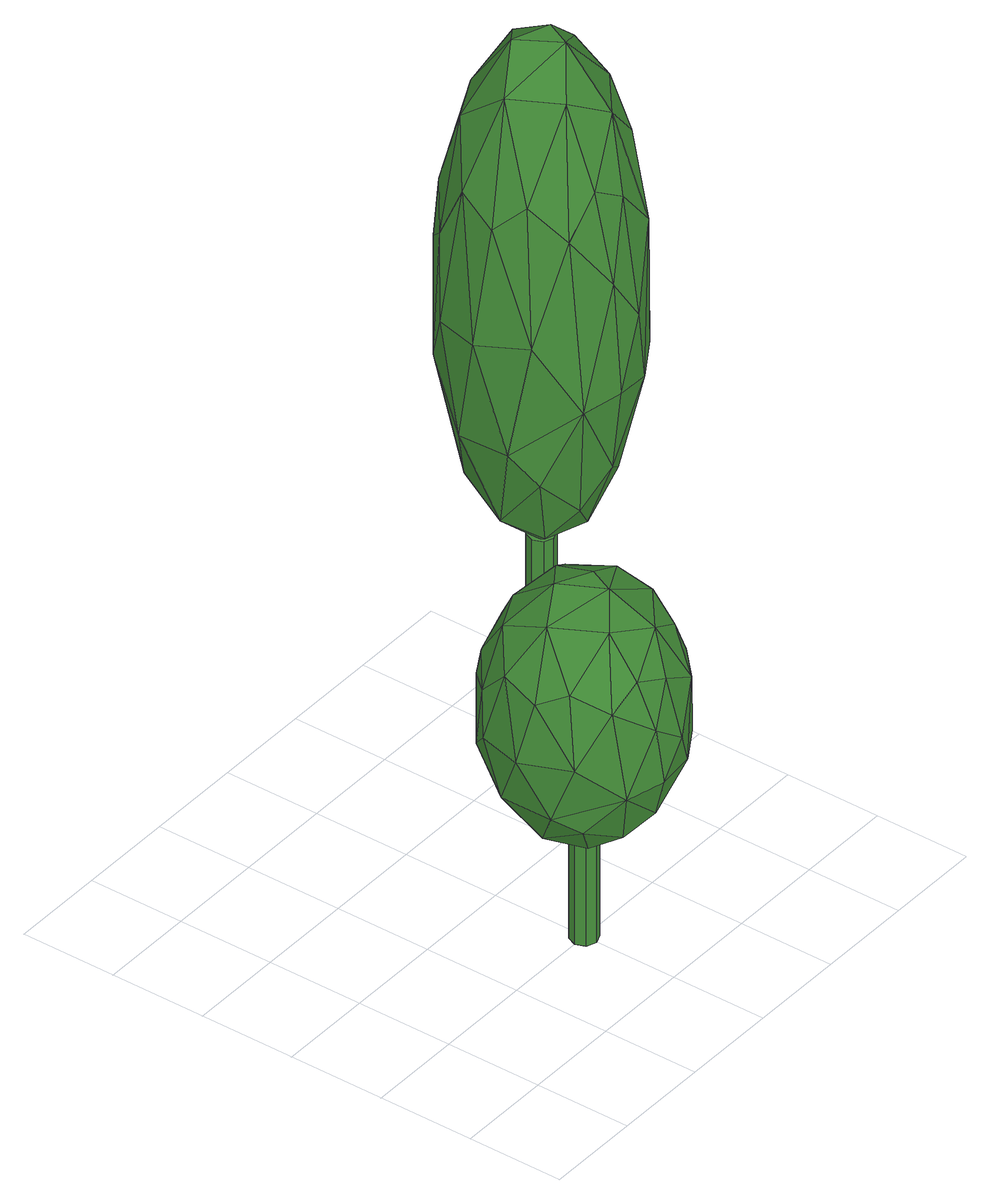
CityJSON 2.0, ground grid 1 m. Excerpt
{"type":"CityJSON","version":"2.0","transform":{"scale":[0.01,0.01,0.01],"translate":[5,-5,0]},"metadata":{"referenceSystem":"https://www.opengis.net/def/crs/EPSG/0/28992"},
"CityObjects":{
"tree1":{"type":"SolitaryVegetationObject","attributes":{"name":"Alderaan Tree 10","species":"Acer negundo","height":4,"crownDiameter":2},"geometry":[{"type":"MultiSurface","lod":"3","boundaries":[[[0,1,2,3,4,5,6,7]],[[6,8,9,7]],[[5,10,8,6]],[[4,11,10,5]],[[3,12,11,4]],[[2,13,12,3]],[[1,14,13,2]],[[0,15,14,1]],[[7,9,15,0]],[[8,10,11,12,13,14,15,9]],[[16,17,18]],[[19,20,21]],[[22,23,24]],[[25,26,27]],[[16,28,17]],[[18,17,29]],[[30,16,18]],[[31,29,17]],[[32,17,28]],[[19,33,20]],[[21,20,23]],[[34,22,35]],[[36,30,37]],[[38,37,39]],[[40,36,38]],[[41,39,37]],[[42,37,30]],[[43,44,41]],[[45,46,26]],[[47,26,34]],[[48,45,47]],[[25,34,26]],[[27,26,46]],[[49,25,27]],[[50,43,51]],[[52,50,48]],[[53,51,43]],[[54,40,55]],[[56,55,49]],[[28,54,56]],[[57,55,40]],[[58,59,57]],[[60,61,43]],[[30,18,42]],[[62,29,63]],[[48,64,45]],[[54,28,16]],[[32,28,65]],[[27,65,49]],[[46,66,27]],[[67,33,19]],[[68,52,48]],[[34,35,68]],[[21,58,69]],[[38,69,40]],[[39,70,38]],[[59,58,22]],[[25,22,34]],[[53,71,51]],[[18,72,60]],[[45,64,73]],[[74,54,75]],[[44,76,77]],[[44,67,76]],[[78,59,79]],[[72,18,29]],[[30,80,16]],[[31,63,29]],[[66,73,31]],[[20,33,24]],[[70,77,19]],[[81,24,33]],[[36,80,30]],[[40,74,36]],[[41,77,39]],[[45,73,46]],[[68,47,34]],[[50,44,43]],[[48,50,71]],[[81,67,52]],[[71,64,48]],[[61,53,43]],[[72,62,53]],[[54,74,40]],[[65,56,49]],[[69,57,40]],[[60,72,61]],[[42,18,60]],[[64,62,63]],[[73,64,63]],[[75,54,16]],[[80,75,16]],[[76,67,19]],[[77,76,19]],[[35,81,52]],[[79,59,22]],[[25,79,22]],[[49,78,79]],[[32,31,17]],[[66,31,32]],[[70,19,21]],[[24,23,20]],[[35,22,24]],[[38,36,37]],[[42,41,37]],[[60,41,42]],[[47,45,26]],[[52,67,50]],[[53,62,71]],[[56,54,55]],[[57,78,55]],[[57,59,78]],[[27,66,65]],[[66,32,65]],[[68,35,52]],[[38,70,69]],[[70,21,69]],[[31,73,63]],[[66,46,73]],[[58,21,23]],[[70,39,77]],[[23,22,58]],[[81,35,24]],[[36,75,80]],[[36,74,75]],[[41,44,77]],[[60,43,41]],[[68,48,47]],[[25,49,79]],[[50,67,44]],[[71,50,51]],[[81,33,67]],[[71,62,64]],[[61,72,53]],[[72,29,62]],[[65,28,56]],[[55,78,49]],[[69,58,57]]]}]},
"tree2":{"type":"SolitaryVegetationObject","attributes":{"name":"Alderaan Tree 5","species":"Acer japonicum","height":8,"crownDiameter":2},"geometry":[{"type":"MultiSurface","lod":"3","boundaries":[[[82,83,84,85,86,87,88,89]],[[88,90,91,89]],[[87,92,90,88]],[[86,93,92,87]],[[85,94,93,86]],[[84,95,94,85]],[[83,96,95,84]],[[82,97,96,83]],[[89,91,97,82]],[[90,92,93,94,95,96,97,91]],[[98,99,100]],[[101,102,103]],[[104,105,106]],[[107,108,109]],[[98,110,99]],[[100,99,111]],[[112,98,100]],[[113,111,99]],[[114,99,110]],[[101,115,102]],[[103,102,105]],[[116,104,117]],[[118,112,119]],[[120,119,121]],[[122,118,120]],[[123,121,119]],[[124,119,112]],[[125,126,123]],[[127,128,108]],[[129,108,116]],[[130,127,129]],[[107,116,108]],[[109,108,128]],[[131,107,109]],[[132,125,133]],[[134,132,130]],[[135,133,125]],[[136,122,137]],[[138,137,131]],[[110,136,138]],[[139,137,122]],[[140,141,139]],[[142,143,125]],[[112,100,124]],[[144,111,145]],[[130,146,127]],[[136,110,98]],[[114,110,147]],[[109,147,131]],[[128,148,109]],[[149,115,101]],[[150,134,130]],[[116,117,150]],[[103,140,151]],[[120,151,122]],[[121,152,120]],[[141,140,104]],[[107,104,116]],[[135,153,133]],[[100,154,142]],[[127,146,155]],[[156,136,157]],[[126,158,159]],[[126,149,158]],[[160,141,161]],[[154,100,111]],[[112,162,98]],[[113,145,111]],[[148,155,113]],[[102,115,106]],[[152,159,101]],[[163,106,115]],[[118,162,112]],[[122,156,118]],[[123,159,121]],[[127,155,128]],[[150,129,116]],[[132,126,125]],[[130,132,153]],[[163,149,134]],[[153,146,130]],[[143,135,125]],[[154,144,135]],[[136,156,122]],[[147,138,131]],[[151,139,122]],[[142,154,143]],[[124,100,142]],[[146,144,145]],[[155,146,145]],[[157,136,98]],[[162,157,98]],[[158,149,101]],[[159,158,101]],[[117,163,134]],[[161,141,104]],[[107,161,104]],[[131,160,161]],[[114,113,99]],[[148,113,114]],[[152,101,103]],[[106,105,102]],[[117,104,106]],[[120,118,119]],[[124,123,119]],[[142,123,124]],[[129,127,108]],[[134,149,132]],[[135,144,153]],[[138,136,137]],[[139,160,137]],[[139,141,160]],[[109,148,147]],[[148,114,147]],[[150,117,134]],[[120,152,151]],[[152,103,151]],[[113,155,145]],[[148,128,155]],[[140,103,105]],[[152,121,159]],[[105,104,140]],[[163,117,106]],[[118,157,162]],[[118,156,157]],[[123,126,159]],[[142,125,123]],[[150,130,129]],[[107,131,161]],[[132,149,126]],[[153,132,133]],[[163,115,149]],[[153,144,146]],[[143,154,135]],[[154,111,144]],[[147,110,138]],[[137,160,131]],[[151,140,139]]]}]}
},
"vertices":[
[210,90,0],[200,86,0],[190,90,0],[186,100,0],[190,110,0],[200,114,0],[210,110,0],[214,100,0],[210,110,120],[214,100,120],[200,114,120],[190,110,120],[186,100,120],[190,90,120],[200,86,120],[210,90,120],[248,184,220],[204,201,261],[249,184,295],[248,16,300],[214,1,260],[238,13,216],[152,16,220],[190,3,223],[180,4,286],[115,73,194],[100,101,254],[116,129,193],[200,185,184],[195,188,326],[285,152,264],[159,190,278],[162,187,216],[205,12,326],[115,46,260],[144,26,315],[290,113,201],[300,99,266],[284,71,193],[287,53,253],[252,97,138],[289,92,323],[284,138,312],[252,103,382],[264,72,363],[116,125,330],[113,147,253],[110,87,319],[145,100,379],[143,103,143],[204,75,398],[214,100,400],[172,51,379],[213,142,388],[224,149,141],[198,100,117],[187,142,132],[213,58,132],[200,20,175],[177,39,153],[265,148,344],[238,150,371],[181,165,364],[151,178,315],[146,150,358],[155,152,155],[134,171,224],[219,35,364],[125,59,333],[245,48,155],[266,29,224],[182,120,397],[227,180,337],[121,154,299],[254,127,147],[265,148,176],[257,42,342],[279,46,299],[165,69,134],[135,52,176],[279,154,221],[173,20,337],
[410,290,0],[400,286,0],[390,290,0],[386,300,0],[390,310,0],[400,314,0],[410,310,0],[414,300,0],[410,310,240],[414,300,240],[400,314,240],[390,310,240],[386,300,240],[390,290,240],[400,286,240],[410,290,240],[448,384,440],[404,401,522],[449,384,590],[448,216,600],[414,201,521],[438,213,432],[352,216,440],[390,203,446],[380,204,573],[315,273,389],[300,301,509],[316,329,386],[400,385,368],[395,388,653],[485,352,528],[359,390,556],[362,387,432],[405,212,653],[315,246,520],[344,226,631],[490,313,402],[500,299,531],[484,271,386],[487,253,507],[452,297,276],[489,292,647],[484,338,623],[452,303,764],[464,272,727],[316,325,660],[313,347,507],[310,287,638],[345,300,758],[343,303,286],[404,275,797],[414,300,800],[372,251,758],[413,342,776],[424,349,281],[398,300,234],[387,342,264],[413,258,264],[400,220,350],[377,239,306],[465,348,688],[438,350,742],[381,365,728],[351,378,630],[346,350,716],[355,352,310],[334,371,447],[419,235,728],[325,259,666],[445,248,310],[466,229,447],[382,320,793],[427,380,674],[321,354,598],[454,327,294],[465,348,352],[457,242,683],[479,246,598],[365,269,268],[335,252,352],[479,354,442],[373,220,674]
]}
